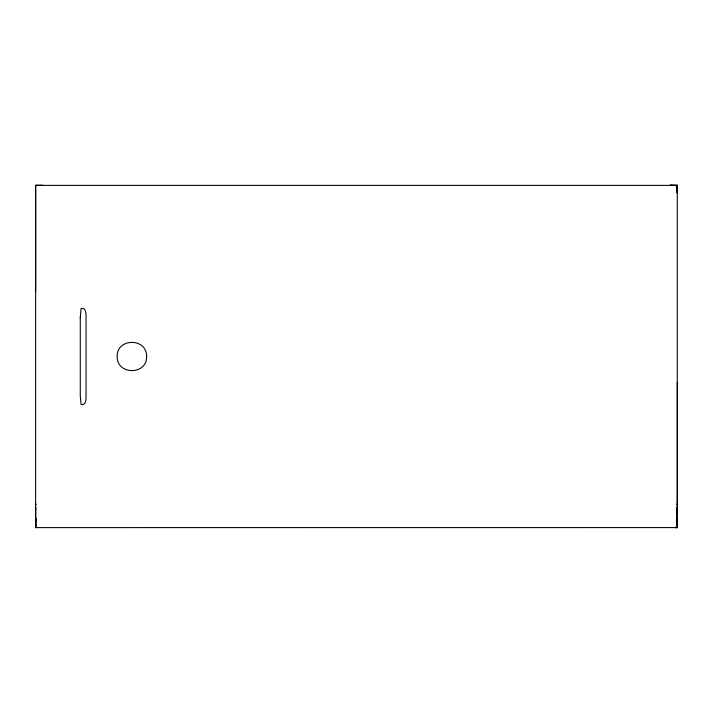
<?xml version="1.0" encoding="UTF-8"?>
<svg xmlns="http://www.w3.org/2000/svg" width="713" height="713" viewBox="0 0 713 713"><rect width="100%" height="100%" fill="white"/><g stroke="black" fill="none" stroke-linecap="round" stroke-linejoin="round"><path stroke-width="1.07" d="M35.65 519.911L35.65 185.389L40.169 185.389M35.65 291.216L35.65 185.389L677.279 185.38L677.279 527.584L675.487 527.584L675.594 527.059M35.65 527.05L35.659 523.779L35.65 527.611L677.279 527.584L677.27 518.137L677.279 520.615M677.279 525.57L677.279 524.18M676.744 520.24L677.279 520.24L677.279 382.337M677.279 520.24L677.279 519.848M35.659 517.959L35.712 522.219L35.65 519.073L35.659 520.196M677.279 517.299L677.27 518.511L677.279 507.308M677.279 525.214L677.279 522.54M35.65 507.781L35.65 507.308M677.279 189.872L677.279 192.76L677.279 185.389L669.908 185.389L677.279 185.389L677.279 192.724L677.279 185.38L669.935 185.38L672.84 185.398M677.243 515.579L677.279 507.487M677.27 521.283L677.261 523.048L677.279 519.42M35.65 522.87L35.712 521.978L35.677 525.98L35.659 522.772M677.207 524.786L677.279 524.251L677.305 527.05M677.136 524.768L677.279 524.251M37.272 527.584L35.65 527.611L35.65 524.911M40.142 185.398L42.976 185.38L35.65 185.38M36.185 504.198L35.65 504.733M676.744 504.198L677.279 504.198M35.65 520.24L36.185 520.24M675.496 527.584L677.279 527.62M35.659 524.207L35.65 518.476M35.65 507.157L35.65 521.194L35.65 518.547M35.65 508.725L35.65 510.009M80.275 317.24L80.275 395.733L81.104 404.61C86.104 405.617 86.139 399.048 86.05 395.733L86.05 317.24C86.139 313.925 86.104 307.348 81.104 308.364L80.275 317.24M146.602 356.482C147.199 375.305 116.691 375.27 117.19 356.482C116.736 337.695 147.056 337.695 146.602 356.482"/></g></svg>
